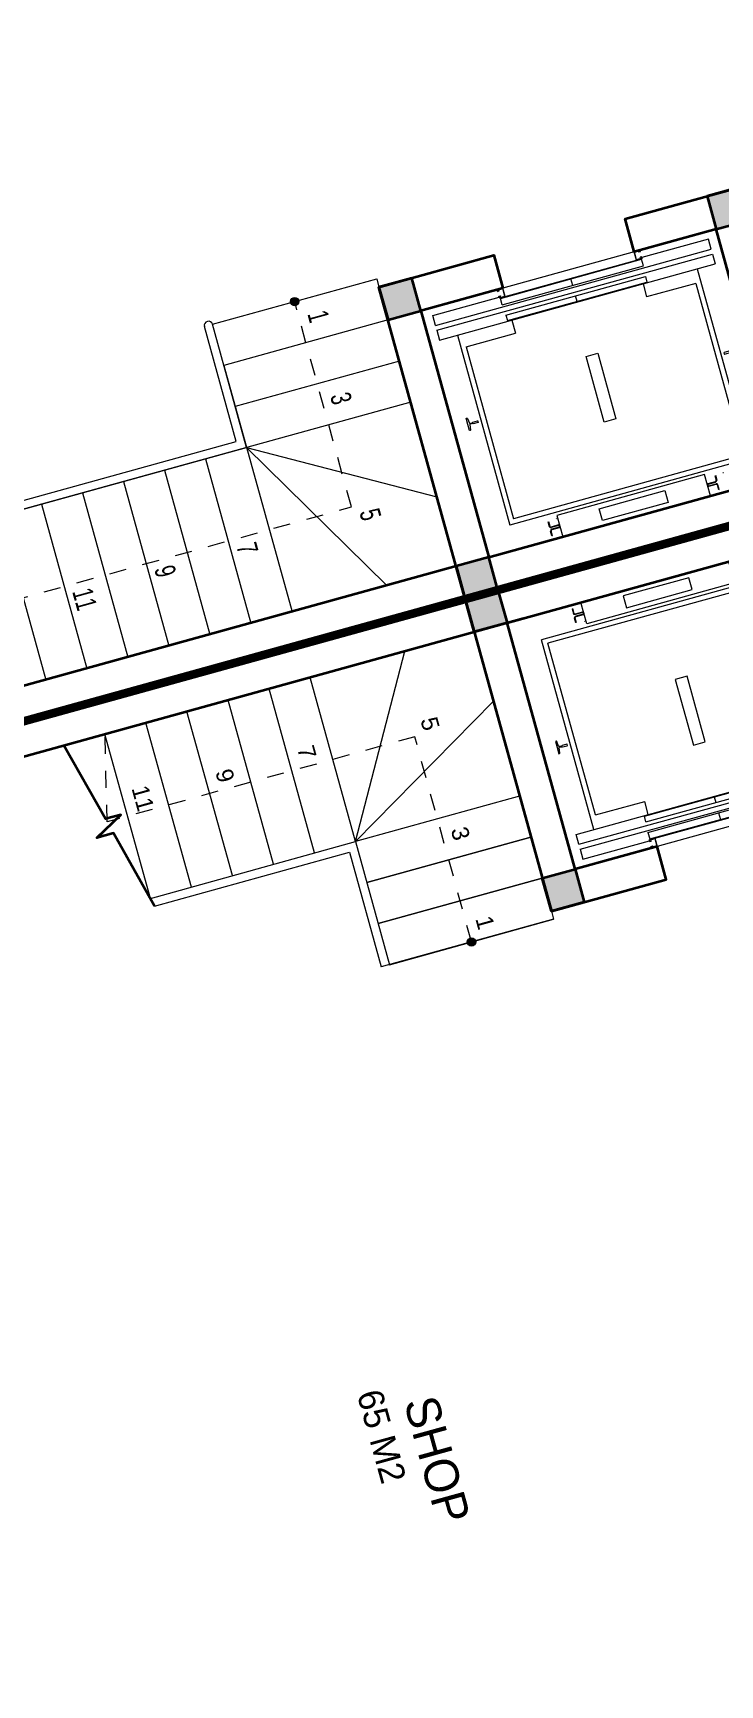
# Model space of a CAD drawing. Header units: metres. Extents: x 568336 to 569219, y 2065964 to 2066430.
# Drawn here: x 568446.27 to 568450.31, y 2066353.65 to 2066363.35 of the extents above; entities that cross this region are included whole.
import ezdxf

# ---------------------------------------------------------------- set-up
doc = ezdxf.new("R2010")
doc.units = ezdxf.units.M
doc.linetypes.add('HIDDEN', pattern=[0.375, 0.25, -0.125])
doc.linetypes.add('HIDDEN2', pattern=[0.1875, 0.125, -0.0625])
doc.layers.get('0').update_dxf_attribs({"linetype": 'CONTINUOUS'})
doc.layers.get('DEFPOINTS').update_dxf_attribs({"linetype": 'CONTINUOUS'})
doc.layers.add('-AREA', color=2, linetype='CONTINUOUS', plot=False)
for name, color, linetype, lineweight in [('-CONCRETE', 1, 'CONTINUOUS', 35), ('-DIM', 9, 'CONTINUOUS', 13), ('-HATCH', 8, 'CONTINUOUS', 5), ('-KH', 143, 'CONTINUOUS', 13), ('-LINE1', 7, 'CONTINUOUS', 18), ('-LINE2', 252, 'CONTINUOUS', 9), ('-TEXT', 7, 'CONTINUOUS', 15), ('-WALL', 4, 'CONTINUOUS', 35), ('TEXT25', 2, 'CONTINUOUS', 13)]:
    doc.layers.add(name, color=color, linetype=linetype, lineweight=lineweight)
doc.layers.add('-RANH GIOI LO DAT', color=12, linetype='CONTINUOUS')
doc.styles.add('SVN_AVO_thuong', font='')
doc.styles.add('T1', font='', dxfattribs={"height": 200})
doc.styles.get('SVN_AVO_thuong').set_extended_font_data('SVN-Avo')
doc.styles.get('T1').set_extended_font_data('VNgeometric Light')

# ---------------------------------------------------------------- blocks, each defined once
blk = doc.blocks.new('X-5M-DH-2-CORE$0$A$C75E80C28')
at = {"layer": '-LINE2', "linetype": 'Continuous', "ltscale": 2}
for p, q in [((-510.0000099998433, -21.5000000000291), (-510.0000099998579, -50.60000000000582)), ((-506.8000099998899, -21.5000000000291), (-510.0000099998433, -21.5000000000291)), ((-510.0000099998579, -108.5000000000291), (-510.0000099998433, -79.39999999999418)), ((-506.8000099998899, -21.5000000000291), (-506.8000099999044, -50.60000000000582)), ((-506.8000099999044, -108.5000000000291), (-506.8000099998899, -79.39999999999418)), ((-456.2000100000296, -56.79999999998836), (-500.6000099999364, -56.80000000001746)), ((-456.2000100000441, -60), (-500.600009999951, -60.0000000000291)), ((-456.2000100000296, -70), (-500.6000099999364, -70.0000000000291)), ((-456.2000100000296, -73.19999999995343), (-500.6000099999364, -73.19999999998254)), ((-453.2000100000441, -63), (-453.2000100000296, -67)), ((-450.0000099998579, -63), (-450.0000099998433, -67)), ((450.0000100000616, -63), (450.0000100000761, -67)), ((453.200010000015, -63), (453.2000100000296, -67)), ((456.2000100000296, -56.79999999998836), (500.6000100000529, -56.79999999998836)), ((456.200010000015, -60), (500.6000100000383, -60)), ((456.2000100000296, -70), (500.6000100000529, -70)), ((456.2000100000296, -73.19999999995343), (500.6000100000529, -73.19999999995343)), ((506.8000100001227, -21.5), (510.0000100000761, -21.5)), ((506.8000100001227, -21.5), (506.8000100001082, -50.59999999997672)), ((506.8000100001227, -108.5), (506.8000100001227, -79.39999999996508)), ((510.0000100000761, -21.5), (510.0000100000616, -50.59999999997672)), ((510.0000100000761, -108.5), (510.0000100000761, -79.39999999996508)), ((-731.0000002632733, -148.9999999649008), (730.9999997367267, -148.9999999649299)), ((-731.0000002698944, -1304.999999934109), (-731.0000002632733, -148.9999999649008)), ((-700.0000002632733, -178.9999999649008), (699.9999997367267, -178.9999999649299)), ((-700.0000002699089, -1224.999999934109), (-700.0000002632733, -178.9999999649008)), ((-556.8000102631631, -112.4999999912397), (-560.0000102631166, -112.4999999912397)), ((456.800009736864, -112.4999999912397), (460.0000097368174, -112.4999999912397)), ((699.9999997300911, -1224.999999934109), (699.9999997367267, -178.9999999649299)), ((730.9999997301056, -1304.999999934109), (730.9999997367267, -148.9999999649299)), ((-700.0000002699089, -1224.999999934109), (-400.0000002699089, -1224.999999934138)), ((-400.0000002698944, -1304.999999934138), (-400.0000002699089, -1224.999999934138)), ((699.9999997300911, -1224.999999934109), (399.9999997300911, -1224.999999934109)), ((399.9999997301056, -1304.999999934109), (399.9999997300911, -1224.999999934109)), ((839.9999997301056, -1304.999999934109), (-840.0000002698944, -1304.999999934109)), ((-840.0000002698944, -1364.999999934109), (-840.0000002698944, -1304.999999934109)), ((424.9999997301056, -1308.999999934109), (-425.0000002698944, -1308.999999934109)), ((-425.0000002699089, -1342.999999934109), (-425.0000002698944, -1308.999999934109)), ((424.9999997300911, -1342.999999934109), (-425.0000002699089, -1342.999999934109)), ((-2.6989437174052e-07, -1308.999999934109), (-2.699089236557484e-07, -1342.999999934109)), ((424.9999997300911, -1342.999999934109), (424.9999997301056, -1308.999999934109)), ((839.9999997301056, -1364.999999934109), (839.9999997301056, -1304.999999934109)), ((839.9999997301056, -1364.999999934109), (-840.0000002698944, -1364.999999934109)), ((839.9999997301056, -1394.999999934109), (-840.0000002698944, -1394.999999934109)), ((-840.0000002698944, -1394.999999934109), (-840.0000002698944, -1454.999999934109)), ((-435.0000002698944, -1449.999999934109), (-435.0000002699089, -1459.999999934109)), ((-435.0000002698944, -1449.999999934109), (-400.0000002698944, -1449.999999934138)), ((-433.4000002698012, -1451.599999934086), (-433.4000002698012, -1458.399999934074)), ((-433.4000002698012, -1451.599999934086), (-401.6000002697547, -1451.599999934086)), ((429.9999997300911, -1405.999999934138), (-430.0000002699089, -1405.999999934109)), ((-430.0000002699089, -1405.999999934109), (-430.0000002698944, -1445.999999934109)), ((429.9999997301056, -1445.999999934138), (-430.0000002698944, -1445.999999934109)), ((-401.6000002697547, -1451.599999934086), (-401.6000002697256, -1498.399999934074)), ((399.9999997301056, -1449.999999934109), (-400.0000002698944, -1449.999999934138)), ((-400.0000002698944, -1449.999999934138), (-400.0000002698653, -1499.999999934138)), ((-2.699089236557484e-07, -1405.999999934109), (-2.6989437174052e-07, -1445.999999934109)), ((399.9999997301056, -1449.999999934109), (399.9999997301347, -1499.999999934109)), ((434.9999997301056, -1449.999999934109), (399.9999997301056, -1449.999999934109)), ((401.5999997301988, -1451.599999934086), (401.5999997302279, -1498.399999934074)), ((433.3999997302453, -1451.599999934086), (401.5999997301988, -1451.599999934086)), ((429.9999997300911, -1405.999999934138), (429.9999997301056, -1445.999999934138)), ((433.3999997302453, -1451.599999934086), (433.3999997302453, -1458.399999934074)), ((434.9999997301056, -1449.999999934109), (434.9999997301056, -1459.999999934109)), ((839.9999997301056, -1394.999999934109), (839.9999997301056, -1454.999999934109)), ((-840.0000002698944, -1454.999999934109), (-435.0000002698944, -1454.999999934109)), ((-435.0000002699089, -1459.999999934109), (-425.0000002699089, -1459.999999934109)), ((-435.0000002698653, -1489.999999934109), (-435.0000002698653, -1499.999999934109)), ((-435.0000002698653, -1489.999999934109), (-425.0000002698653, -1489.999999934109)), ((-435.0000002698653, -1499.999999934109), (-400.0000002698653, -1499.999999934138)), ((-433.4000002698012, -1458.399999934074), (-425.0000002698944, -1458.399999934074)), ((-433.4000002697721, -1491.599999934086), (-433.4000002697721, -1498.399999934074)), ((-433.4000002697721, -1491.599999934086), (-425.0000002698653, -1491.599999934086)), ((-433.4000002697721, -1498.399999934074), (-401.6000002697256, -1498.399999934074)), ((-425.0000002698944, -1458.399999934074), (-425.0000002699089, -1459.999999934109)), ((-425.0000002698653, -1489.999999934109), (-425.0000002698653, -1491.599999934086)), ((434.9999997301347, -1499.999999934109), (399.9999997301347, -1499.999999934109)), ((433.3999997302744, -1498.399999934074), (401.5999997302279, -1498.399999934074)), ((433.3999997302453, -1458.399999934074), (424.9999997301056, -1458.399999934074)), ((424.9999997301056, -1458.399999934074), (424.9999997301056, -1459.999999934109)), ((434.9999997301056, -1459.999999934109), (424.9999997301056, -1459.999999934109)), ((424.9999997301347, -1489.999999934109), (424.9999997301347, -1491.599999934086)), ((434.9999997301347, -1489.999999934109), (424.9999997301347, -1489.999999934109)), ((433.3999997302744, -1491.599999934086), (424.9999997301347, -1491.599999934086)), ((433.3999997302744, -1491.599999934086), (433.3999997302744, -1498.399999934074)), ((839.9999997301056, -1454.999999934109), (434.9999997301056, -1454.999999934109)), ((434.9999997301347, -1489.999999934109), (434.9999997301347, -1499.999999934109))]:
    blk.add_line(p, q, dxfattribs=at)
for points in [[(-450.0000000000146, 0), (-450, -130), (450, -130), (449.9999999999854, 0)], [(-200, -29), (200.0000000001164, -29), (200.0000000001164, -101), (-200, -101)], [(-36.0000002632587, -583.9999999649008), (35.9999997367413, -583.9999999649008), (35.99999973675585, -983.9999999649008), (-36.00000026324415, -983.9999999649008)]]:
    blk.add_lwpolyline(points, close=True, dxfattribs=at)
for points in [[(-780.0000002632587, -788.9999999649008), (-751.0000002632587, -788.9999999649299, 0.414213562373095), (-750.0000002632733, -787.9999999649008), (-750.0000002632587, -783.9999999649008), (-750.0000002632587, -779.9999999649008, 0.414213562373095), (-751.0000002632733, -778.9999999649299), (-780.0000002632733, -778.9999999649881, -0.2569775838576673), (-784.1207396915852, -781.9399999648449), (-797.9000002631656, -781.939999964874, -0.414213562373095), (-800.9000002631656, -778.939999964874), (-804.0000002632587, -749.4999999649008, 0.414213562373095), (-807.0000002632587, -746.4999999649008), (-812.0000002632587, -746.4999999649008), (-812.0000002632587, -783.9999999649008), (-812.0000002632587, -821.4999999649008), (-807.0000002632587, -821.4999999649008, 0.414213562373095), (-804.0000002632587, -818.4999999649008), (-800.9000002631656, -789.0599999648693, -0.414213562373095), (-797.9000002631656, -786.0599999648693), (-784.1207396915852, -786.0599999648402, -0.2569775838576673), (-780.0000002632587, -788.9999999647553)], [(779.9999997367413, -788.9999999649299), (750.9999997367413, -788.9999999649008, -0.414213562373095), (749.9999997367267, -787.9999999649299), (749.9999997367413, -783.9999999649299), (749.9999997367413, -779.9999999649299, -0.414213562373095), (750.9999997367267, -778.9999999649008), (779.9999997368432, -778.9999999650172, 0.2569775838576673), (784.1207391653006, -781.939999964874), (797.899999736881, -781.9399999648449, 0.414213562373095), (800.899999736881, -778.9399999648449), (803.9999997367413, -749.4999999649008, -0.414213562373095), (806.9999997367413, -746.4999999649008), (811.9999997367413, -746.4999999649008), (811.9999997367413, -783.9999999649008), (811.9999997367413, -821.4999999649008), (806.9999997367413, -821.4999999649008, -0.414213562373095), (803.9999997367413, -818.4999999649008), (800.899999736881, -789.0599999648402, 0.414213562373095), (797.899999736881, -786.0599999648402), (784.1207391653006, -786.0599999648693, 0.2569775838576672), (779.9999997368577, -788.9999999647844)]]:
    blk.add_lwpolyline(points, format="xyb", dxfattribs=at)
for centre, radius, start, end in [((-500.600009999951, -50.60000000000582), 9.400000000001475, 180, 270), ((-500.6000099999364, -79.39999999999418), 9.399999999997844, 90, 180), ((-500.600009999951, -50.60000000000582), 6.200000000004374, 180, 270), ((-500.6000099999364, -79.39999999999418), 6.19999999999734, 90, 180), ((-456.2000100000441, -63), 6.19999999999713, 0, 90), ((-456.2000100000441, -63), 3.000000000000045, 0, 90), ((-456.2000100000296, -67), 6.20000000000076, 270, 0), ((-456.2000100000296, -67), 2.999999999999834, 270, 0), ((456.200010000015, -63), 6.19999999999713, 90, 180), ((456.2000100000296, -67), 6.20000000000076, 180, 270), ((456.200010000015, -63), 3.000000000000045, 90, 180), ((456.2000100000296, -67), 2.999999999999834, 180, 270), ((500.6000100000383, -50.59999999997672), 6.200000000004374, 270, 0), ((500.6000100000383, -50.59999999997672), 9.400000000001475, 270, 0), ((500.6000100000529, -79.39999999996508), 9.399999999997844, 0, 90), ((500.6000100000529, -79.39999999996508), 6.19999999999734, 0, 90)]:
    blk.add_arc(centre, radius, start, end, dxfattribs=at)
blk = doc.blocks.new('A$C5C575821')
at = {"layer": '-CONCRETE'}
h = blk.add_hatch(color=256, dxfattribs=at)
h.dxf.hatch_style = 1
h.paths.add_polyline_path([(-0.00237559899687767, 200.0000000000146), (-0.00237559899687767, 1.455191522836685e-11), (199.9976244010031, 1.455191522836685e-11), (199.9976244010031, 200.0000000000146)])
blk.add_lwpolyline([(-0.00237559899687767, 1.455191522836685e-11), (199.9976244010031, 1.455191522836685e-11), (199.9976244010031, 200.0000000000146), (-0.00237559899687767, 200.0000000000146)], close=True, dxfattribs=at)
blk = doc.blocks.new('A$C3F71457E')
at = {"layer": '-CONCRETE'}
blk.add_lwpolyline([(-8.760252967476845e-09, -100.0000002632005), (0, 400), (-1500, 400.0000000000582), (-1500.00000001755, -1399.999999999942), (-1.754960976541042e-08, -1400), (-7.895869202911854e-08, -900.0000002632005), (199.9999999912397, -900.0000002982852), (199.9999999824504, -1600), (-1700.00000001755, -1600), (-1700, 600), (200, 600), (199.9999999912397, -100.0000002982852), (6.140908226370811e-08, -100.0000002632005)], dxfattribs=at)
at = {"layer": '-LINE1'}
blk.add_line((-7.895869202911854e-08, -900.0000002632005), (-8.760252967476845e-09, -100.0000002632005), dxfattribs=at)
at = {"layer": '-WALL'}
for p in [(-1699.997624401003, 399.9999999999854), (0.00237559899687767, 399.9999999999854), (-1699.997624401081, -1599.999999999959), (0.002375601565972829, -1600.000000021305)]:
    blk.add_blockref('A$C5C575821', p, dxfattribs=at)
at = {"color": 2, "rotation": 90}
blk.add_blockref('X-5M-DH-2-CORE$0$A$C75E80C28', (-1500.00000000876, -499.9999999999418), dxfattribs=at)
blk = doc.blocks.new('M41-T1')
at = {"layer": '-HATCH', "true_color": 0x8c8896}
h = blk.add_hatch(color=252, dxfattribs=at)
h.dxf.hatch_style = 1
edge = h.paths.add_edge_path()
edge.add_arc((196214.2114434625, -1622415.577763678), 24.62566289535607, 0, 360)
at = {"layer": '-KH', "linetype": 'HIDDEN2', "ltscale": 5}
blk.add_line((194964.6382193353, -1624290.580278965), (194464.6088695792, -1624165.577763678), dxfattribs=at)
blk.add_lwpolyline([(196214.2114434626, -1622415.577763678), (194964.638219336, -1622415.577763677), (194964.6382193353, -1624290.580278965)], dxfattribs=at)
at = {"layer": '-KH'}
blk.add_circle((196214.2114434625, -1622415.577763678), 24.62566289535607, dxfattribs=at)
at = {"layer": '-LINE1'}
for p, q in [((195464.6382193349, -1622915.577763677), (194887.2879501467, -1621915.577763678)), ((195464.6382193359, -1621915.577763678), (195464.6382193359, -1622915.577763678)), ((195714.4959607114, -1622915.577763678), (195714.4959607114, -1621915.577763678)), ((195714.4959607114, -1621915.577763678), (195714.4959607114, -1622915.577763678)), ((195964.353702087, -1622915.577763678), (195964.353702087, -1621915.577763678)), ((195964.353702087, -1621915.577763678), (195964.353702087, -1622915.577763678)), ((196164.8111183419, -1621915.279503919), (196214.2114434625, -1621915.279503919)), ((196214.2114434625, -1622915.577763678), (196214.2114434625, -1621915.577763678)), ((196214.2114434625, -1621915.577763678), (196214.2114434625, -1622965.577763678)), ((195464.6382193359, -1622915.577763679), (194464.6583412246, -1622338.239111865)), ((195464.6382193354, -1624165.577763678), (195464.6382193359, -1622915.577763678)), ((195464.6382193359, -1622915.577763678), (196214.2114434625, -1622915.577763678)), ((195514.6382193358, -1624153.077512149), (195514.6382193359, -1622965.577763678)), ((195514.6382193359, -1622965.577763678), (196214.2114434625, -1622965.577763678))]:
    blk.add_line(p, q, dxfattribs=at)
at = {"layer": '-LINE1', "lineweight": 18}
for p, q in [((195464.6382193359, -1622915.577763678), (194464.608869579, -1622915.577763678)), ((195464.6382193356, -1623165.577763678), (194464.6088695787, -1623165.577763678)), ((195464.6382193361, -1623415.577763678), (194464.6088695792, -1623415.577763678)), ((195464.6382193361, -1623665.577763678), (194464.6088695792, -1623665.577763678)), ((195464.6382193361, -1623915.577763678), (194464.6088695792, -1623915.577763678)), ((195464.6382193361, -1624165.577763678), (194464.6088695792, -1624165.577763678)), ((194464.6583412286, -1624415.577763678), (194464.6088695792, -1624415.577763678))]:
    blk.add_line(p, q, dxfattribs=at)
at = {"layer": '-RANH GIOI LO DAT', "linetype": 'HIDDEN', "ltscale": 10, "const_width": 50}
blk.add_lwpolyline([(194264.7348678964, -1615664.928446125), (194264.7348674196, -1633604.640497516), (200264.8498741197, -1633563.943802189), (205264.7348669576, -1628530.031318973), (205264.7348674196, -1615664.928446125)], close=True, dxfattribs=at)
at = {"layer": '-WALL'}
for p, q in [((194264.7348678768, -1617664.925157216), (194264.7348762997, -1631170.311068028)), ((194464.7348678768, -1621615.089334826), (194464.7348678768, -1629763.294008721))]:
    blk.add_line(p, q, dxfattribs=at)
blk.add_lwpolyline([(195514.6382193358, -1624153.077512149), (195038.3017835562, -1624272.158126106), (195038.3017835562, -1624373.423829335), (194944.9508330851, -1624201.768779114), (194944.9508330851, -1624295.495178788), (194464.6088695798, -1624415.577145288)], dxfattribs=at)
at = {"layer": '-WALL', "xscale": -1, "rotation": 180}
blk.add_blockref('A$C3F71457E', (195964.7348678944, -1621315.089334656), dxfattribs=at)
at = {"layer": '-TEXT', "style": 'T1'}
for s, p in [('5', (194877.5119301484, -1622357.946992873)), ('3', (195546.2396978883, -1622357.946992873)), ('1', (196088.8123234966, -1622357.946992866)), ('7', (194845.5165384794, -1623100.470227814)), ('9', (194850.2784432413, -1623600.470227814)), ('11', (194812.1832051461, -1624100.47022782))]:
    blk.add_text(s, height=100, rotation=1.005123984043621e-08, dxfattribs=at).set_placement(p)
at = {"layer": 'TEXT25'}
for s, height, rotation, style, p in [('SHOP', 200, 359.9999999899487, 'SVN_AVO_thuong', (198710.81800698, -1623519.223607853)), ('65 M2', 150, 1.005123984043621e-08, 'T1', (198591.1236974394, -1623772.43614027))]:
    blk.add_text(s, height=height, rotation=rotation, dxfattribs=dict(at, style=style)).set_placement(p)
blk = doc.blocks.new('M42-T1')
at = {"layer": '-HATCH', "true_color": 0x8c8896}
h = blk.add_hatch(color=252, dxfattribs=at)
h.dxf.hatch_style = 1
edge = h.paths.add_edge_path()
edge.add_arc((202301.42704696, -1689066.959200052), 24.62566289535607, 0, 360)
at = {"layer": '-AREA'}
blk.add_lwpolyline([(197251.4294226492, -1697822.328055672), (204251.4246713105, -1697822.328055672), (204251.5505846172, -1684316.940468536), (197251.4270469073, -1684316.940468614)], close=True, dxfattribs=at)
at = {"layer": '-KH', "linetype": 'HIDDEN2', "ltscale": 5}
blk.add_lwpolyline([(203551.4270469829, -1691139.298309865), (203551.4270469599, -1689066.959200039), (202326.0527098554, -1689066.959200052)], dxfattribs=at)
at = {"layer": '-KH'}
blk.add_circle((202301.42704696, -1689066.959200052), 24.62566289535607, dxfattribs=at)
at = {"layer": '-LINE1'}
for p, q in [((202301.4270469656, -1689566.959200052), (202301.4270469545, -1688566.959200052)), ((202301.4270469545, -1688566.959200052), (202351.2929172608, -1688566.959200052)), ((202551.4270469545, -1688566.95920005), (202551.4270469656, -1689566.95920005)), ((202801.4270469545, -1688566.959200047), (202801.4270469655, -1689566.959200047)), ((203051.4270469545, -1688566.959200044), (203051.4270469822, -1691066.966537267)), ((203051.4270469655, -1689566.959200044), (203628.7773161443, -1688566.959200038)), ((203051.4270469656, -1689566.959200044), (204051.4270469591, -1688989.608930843)), ((203051.4270469655, -1689566.959200044), (202301.4270469656, -1689566.959200052)), ((202551.4270469656, -1689566.95920005), (204051.4270469656, -1689566.959200033)), ((203051.4270469821, -1691066.966537267), (203051.4270469655, -1689566.959200044)), ((203001.427046966, -1689616.959200045), (202301.4270469661, -1689616.959200052)), ((203001.427046982, -1691054.466904129), (203001.427046966, -1689616.959200045)), ((203051.4270469683, -1689816.959200044), (204051.4270469683, -1689816.959200033)), ((203051.4270469711, -1690066.959200044), (204051.4270469711, -1690066.959200033)), ((203051.4270469739, -1690316.959200044), (204051.4270469739, -1690316.959200033)), ((203051.4270469766, -1690566.959200044), (204051.4270469766, -1690566.959200033)), ((203051.4270469794, -1690816.959200044), (204051.4270469794, -1690816.959200033)), ((203051.4270469822, -1691066.959200044), (204051.4270469822, -1691066.959200033))]:
    blk.add_line(p, q, dxfattribs=at)
blk.add_arc((202301.4270469658, -1689591.959200052), 25, 90, 270, dxfattribs=at)
at = {"layer": '-RANH GIOI LO DAT', "linetype": 'HIDDEN', "ltscale": 10, "const_width": 50}
blk.add_lwpolyline([(195251.4246717873, -1682316.943755031), (195251.4246708485, -1700317.699678779), (204251.4246713105, -1700256.655806423), (204251.4246713105, -1682316.943754554)], close=True, dxfattribs=at)
at = {"layer": '-WALL'}
for p, q in [((204251.5505846172, -1697822.328055671), (204251.4270469073, -1684316.940468536)), ((204051.4270469544, -1688566.959200033), (204051.4270470373, -1696457.924912271))]:
    blk.add_line(p, q, dxfattribs=at)
at = {"layer": '-WALL', "rotation": 180.0000000006355}
blk.add_blockref('A$C3F71457E', (202551.2929172541, -1687966.95920005), dxfattribs=at)
at = {"layer": '-WALL'}
blk.add_blockref('A$C5C575821', (204051.4270469544, -1688566.959200033), dxfattribs=at)
at = {"layer": 'DEFPOINTS', "style": 'T1', "width": 0.7}
for s, p in [('1', (202390.4316170776, -1689014.920769275)), ('3', (202890.4316170776, -1689014.920769269)), ('5', (203592.9519782279, -1689030.650358809)), ('7', (203592.9519782363, -1689780.650358809)), ('9', (203592.9519782419, -1690280.650358809)), ('11', (203592.9519782474, -1690780.650358809))]:
    blk.add_text(s, height=120, rotation=359.9999999905843, dxfattribs=at).set_placement(p)

msp = doc.modelspace()

# ---------------------------------------------------------------- block references
at = {"layer": '-DIM', "xscale": 0.001, "yscale": 0.001, "zscale": 0.001}
for name, p, rotation in [('M42-T1', (570021.8423529998, 2067006.973428244), 285.4590240819714), ('M41-T1', (569960.2636629492, 2066979.582005315), 285.4590240793294)]:
    msp.add_blockref(name, p, dxfattribs=dict(at, rotation=rotation))

doc.saveas('drawing.dxf')
